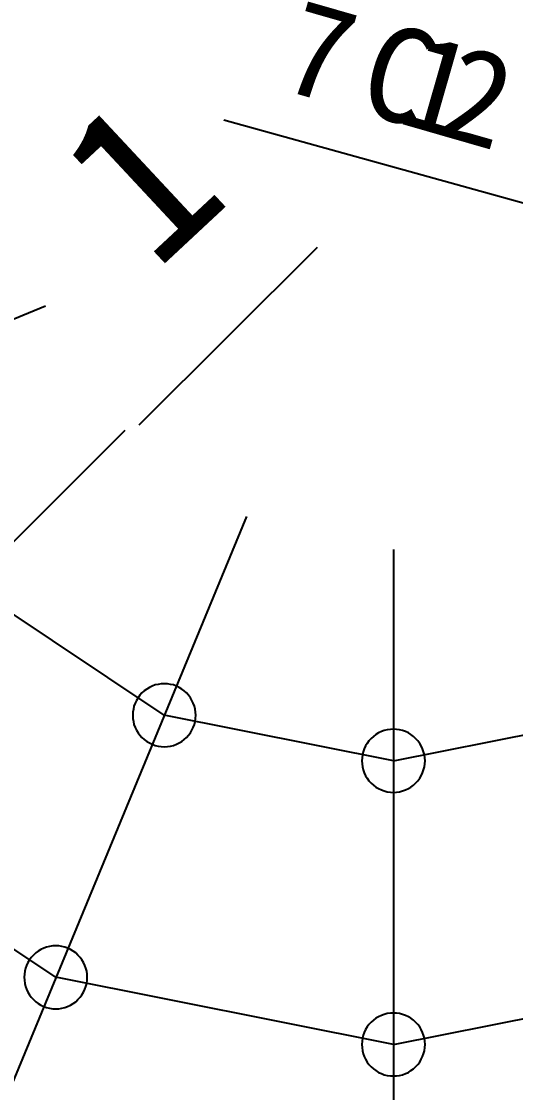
# Model space of a CAD drawing. Header units: metres. Extents: x 0 to 420, y 0 to 297.
# Drawn here: x 131.4 to 154.5, y 128.2 to 178.2 of the extents above; entities that cross this region are included whole.
import ezdxf

# ---------------------------------------------------------------- set-up
doc = ezdxf.new("R2010")
doc.units = ezdxf.units.M

msp = doc.modelspace()

# ---------------------------------------------------------------- linework, layer by layer
for p, q in [((140.91, 173.63), (240.91, 145.88)), ((136.95, 159.38), (145.28, 167.68)), ((132.57, 164.92), (51.56, 131.37)), ((132.57, 164.92), (51.56, 131.37)), ((136.28, 159.11), (74.38, 97.21)), ((136.28, 159.11), (74.38, 97.21)), ((141.97, 155.1), (108.54, 74.38)), ((141.97, 155.1), (108.54, 74.38)), ((141.97, 155.1), (108.54, 74.38)), ((141.97, 155.1), (108.54, 74.38)), ((148.83, 153.55), (148.83, 66.37)), ((148.83, 153.55), (148.83, 66.37)), ((138.12, 145.81), (129.05, 151.87)), ((138.12, 145.81), (129.05, 151.87)), ((148.83, 143.68), (138.12, 145.81)), ((148.83, 143.68), (138.12, 145.81)), ((148.83, 143.68), (159.54, 145.81)), ((133.05, 133.56), (119.67, 142.5)), ((133.05, 133.56), (119.67, 142.5)), ((148.83, 130.42), (133.05, 133.56)), ((148.83, 130.42), (133.05, 133.56)), ((148.83, 130.42), (164.61, 133.56))]:
    msp.add_line(p, q)
for points in [[(139.6, 145.81), (139.59, 145.95), (139.57, 146.09), (139.53, 146.23), (139.48, 146.37), (139.42, 146.5), (139.35, 146.62), (139.26, 146.74), (139.16, 146.85), (139.06, 146.95), (138.94, 147.03), (138.82, 147.11), (138.69, 147.17), (138.55, 147.22), (138.41, 147.25), (138.27, 147.27), (138.12, 147.28), (137.98, 147.27), (137.84, 147.25), (137.7, 147.22), (137.56, 147.17), (137.43, 147.11), (137.31, 147.03), (137.19, 146.95), (137.08, 146.85), (136.99, 146.74), (136.9, 146.62), (136.82, 146.5), (136.76, 146.37), (136.71, 146.23), (136.68, 146.09), (136.66, 145.95), (136.65, 145.81), (136.66, 145.66), (136.68, 145.52), (136.71, 145.38), (136.76, 145.24), (136.82, 145.11), (136.9, 144.99), (136.99, 144.87), (137.08, 144.77), (137.19, 144.67), (137.31, 144.58), (137.43, 144.51), (137.56, 144.45), (137.7, 144.4), (137.84, 144.36), (137.98, 144.34), (138.12, 144.33), (138.27, 144.34), (138.41, 144.36), (138.55, 144.4), (138.69, 144.45), (138.82, 144.51), (138.94, 144.58), (139.06, 144.67), (139.16, 144.77), (139.26, 144.87), (139.35, 144.99), (139.42, 145.11), (139.48, 145.24), (139.53, 145.38), (139.57, 145.52), (139.59, 145.66), (139.6, 145.81)], [(139.6, 145.81), (139.59, 145.95), (139.57, 146.09), (139.53, 146.23), (139.48, 146.37), (139.42, 146.5), (139.35, 146.62), (139.26, 146.74), (139.16, 146.85), (139.06, 146.95), (138.94, 147.03), (138.82, 147.11), (138.69, 147.17), (138.55, 147.22), (138.41, 147.25), (138.27, 147.27), (138.12, 147.28), (137.98, 147.27), (137.84, 147.25), (137.7, 147.22), (137.56, 147.17), (137.43, 147.11), (137.31, 147.03), (137.19, 146.95), (137.08, 146.85), (136.99, 146.74), (136.9, 146.62), (136.82, 146.5), (136.76, 146.37), (136.71, 146.23), (136.68, 146.09), (136.66, 145.95), (136.65, 145.81), (136.66, 145.66), (136.68, 145.52), (136.71, 145.38), (136.76, 145.24), (136.82, 145.11), (136.9, 144.99), (136.99, 144.87), (137.08, 144.77), (137.19, 144.67), (137.31, 144.58), (137.43, 144.51), (137.56, 144.45), (137.7, 144.4), (137.84, 144.36), (137.98, 144.34), (138.12, 144.33), (138.27, 144.34), (138.41, 144.36), (138.55, 144.4), (138.69, 144.45), (138.82, 144.51), (138.94, 144.58), (139.06, 144.67), (139.16, 144.77), (139.26, 144.87), (139.35, 144.99), (139.42, 145.11), (139.48, 145.24), (139.53, 145.38), (139.57, 145.52), (139.59, 145.66), (139.6, 145.81)], [(139.6, 145.81), (139.59, 145.95), (139.57, 146.09), (139.53, 146.23), (139.48, 146.37), (139.42, 146.5), (139.35, 146.62), (139.26, 146.74), (139.16, 146.85), (139.06, 146.95), (138.94, 147.03), (138.82, 147.11), (138.69, 147.17), (138.55, 147.22), (138.41, 147.25), (138.27, 147.27), (138.12, 147.28), (137.98, 147.27), (137.84, 147.25), (137.7, 147.22), (137.56, 147.17), (137.43, 147.11), (137.31, 147.03), (137.19, 146.95), (137.08, 146.85), (136.99, 146.74), (136.9, 146.62), (136.82, 146.5), (136.76, 146.37), (136.71, 146.23), (136.68, 146.09), (136.66, 145.95), (136.65, 145.81), (136.66, 145.66), (136.68, 145.52), (136.71, 145.38), (136.76, 145.24), (136.82, 145.11), (136.9, 144.99), (136.99, 144.87), (137.08, 144.77), (137.19, 144.67), (137.31, 144.58), (137.43, 144.51), (137.56, 144.45), (137.7, 144.4), (137.84, 144.36), (137.98, 144.34), (138.12, 144.33), (138.27, 144.34), (138.41, 144.36), (138.55, 144.4), (138.69, 144.45), (138.82, 144.51), (138.94, 144.58), (139.06, 144.67), (139.16, 144.77), (139.26, 144.87), (139.35, 144.99), (139.42, 145.11), (139.48, 145.24), (139.53, 145.38), (139.57, 145.52), (139.59, 145.66), (139.6, 145.81)], [(139.6, 145.81), (139.59, 145.95), (139.57, 146.09), (139.53, 146.23), (139.48, 146.37), (139.42, 146.5), (139.35, 146.62), (139.26, 146.74), (139.16, 146.85), (139.06, 146.95), (138.94, 147.03), (138.82, 147.11), (138.69, 147.17), (138.55, 147.22), (138.41, 147.25), (138.27, 147.27), (138.12, 147.28), (137.98, 147.27), (137.84, 147.25), (137.7, 147.22), (137.56, 147.17), (137.43, 147.11), (137.31, 147.03), (137.19, 146.95), (137.08, 146.85), (136.99, 146.74), (136.9, 146.62), (136.82, 146.5), (136.76, 146.37), (136.71, 146.23), (136.68, 146.09), (136.66, 145.95), (136.65, 145.81), (136.66, 145.66), (136.68, 145.52), (136.71, 145.38), (136.76, 145.24), (136.82, 145.11), (136.9, 144.99), (136.99, 144.87), (137.08, 144.77), (137.19, 144.67), (137.31, 144.58), (137.43, 144.51), (137.56, 144.45), (137.7, 144.4), (137.84, 144.36), (137.98, 144.34), (138.12, 144.33), (138.27, 144.34), (138.41, 144.36), (138.55, 144.4), (138.69, 144.45), (138.82, 144.51), (138.94, 144.58), (139.06, 144.67), (139.16, 144.77), (139.26, 144.87), (139.35, 144.99), (139.42, 145.11), (139.48, 145.24), (139.53, 145.38), (139.57, 145.52), (139.59, 145.66), (139.6, 145.81)], [(150.31, 143.68), (150.3, 143.82), (150.28, 143.96), (150.24, 144.1), (150.19, 144.24), (150.13, 144.37), (150.06, 144.49), (149.97, 144.61), (149.87, 144.72), (149.77, 144.81), (149.65, 144.9), (149.53, 144.98), (149.4, 145.04), (149.26, 145.09), (149.12, 145.12), (148.98, 145.14), (148.83, 145.15), (148.69, 145.14), (148.54, 145.12), (148.4, 145.09), (148.27, 145.04), (148.14, 144.98), (148.01, 144.9), (147.9, 144.81), (147.79, 144.72), (147.69, 144.61), (147.61, 144.49), (147.53, 144.37), (147.47, 144.24), (147.42, 144.1), (147.39, 143.96), (147.37, 143.82), (147.36, 143.68), (147.37, 143.53), (147.39, 143.39), (147.42, 143.25), (147.47, 143.11), (147.53, 142.98), (147.61, 142.86), (147.69, 142.74), (147.79, 142.64), (147.9, 142.54), (148.01, 142.45), (148.14, 142.38), (148.27, 142.32), (148.4, 142.27), (148.54, 142.23), (148.69, 142.21), (148.83, 142.2), (148.98, 142.21), (149.12, 142.23), (149.26, 142.27), (149.4, 142.32), (149.53, 142.38), (149.65, 142.45), (149.77, 142.54), (149.87, 142.64), (149.97, 142.74), (150.06, 142.86), (150.13, 142.98), (150.19, 143.11), (150.24, 143.25), (150.28, 143.39), (150.3, 143.53), (150.31, 143.68)], [(150.31, 143.68), (150.3, 143.82), (150.28, 143.96), (150.24, 144.1), (150.19, 144.24), (150.13, 144.37), (150.06, 144.49), (149.97, 144.61), (149.87, 144.72), (149.77, 144.81), (149.65, 144.9), (149.53, 144.98), (149.4, 145.04), (149.26, 145.09), (149.12, 145.12), (148.98, 145.14), (148.83, 145.15), (148.69, 145.14), (148.54, 145.12), (148.4, 145.09), (148.27, 145.04), (148.14, 144.98), (148.01, 144.9), (147.9, 144.81), (147.79, 144.72), (147.69, 144.61), (147.61, 144.49), (147.53, 144.37), (147.47, 144.24), (147.42, 144.1), (147.39, 143.96), (147.37, 143.82), (147.36, 143.68), (147.37, 143.53), (147.39, 143.39), (147.42, 143.25), (147.47, 143.11), (147.53, 142.98), (147.61, 142.86), (147.69, 142.74), (147.79, 142.64), (147.9, 142.54), (148.01, 142.45), (148.14, 142.38), (148.27, 142.32), (148.4, 142.27), (148.54, 142.23), (148.69, 142.21), (148.83, 142.2), (148.98, 142.21), (149.12, 142.23), (149.26, 142.27), (149.4, 142.32), (149.53, 142.38), (149.65, 142.45), (149.77, 142.54), (149.87, 142.64), (149.97, 142.74), (150.06, 142.86), (150.13, 142.98), (150.19, 143.11), (150.24, 143.25), (150.28, 143.39), (150.3, 143.53), (150.31, 143.68)], [(134.52, 133.56), (134.52, 133.7), (134.5, 133.85), (134.46, 133.99), (134.41, 134.12), (134.35, 134.25), (134.28, 134.38), (134.19, 134.49), (134.09, 134.6), (133.99, 134.7), (133.87, 134.78), (133.75, 134.86), (133.61, 134.92), (133.48, 134.97), (133.34, 135), (133.2, 135.03), (133.05, 135.03), (132.91, 135.03), (132.76, 135), (132.62, 134.97), (132.49, 134.92), (132.36, 134.86), (132.23, 134.78), (132.12, 134.7), (132.01, 134.6), (131.91, 134.49), (131.83, 134.38), (131.75, 134.25), (131.69, 134.12), (131.64, 133.99), (131.61, 133.85), (131.59, 133.7), (131.58, 133.56), (131.59, 133.42), (131.61, 133.27), (131.64, 133.13), (131.69, 133), (131.75, 132.87), (131.83, 132.74), (131.91, 132.63), (132.01, 132.52), (132.12, 132.42), (132.23, 132.34), (132.36, 132.26), (132.49, 132.2), (132.62, 132.15), (132.76, 132.12), (132.91, 132.09), (133.05, 132.09), (133.2, 132.09), (133.34, 132.12), (133.48, 132.15), (133.61, 132.2), (133.75, 132.26), (133.87, 132.34), (133.99, 132.42), (134.09, 132.52), (134.19, 132.63), (134.28, 132.74), (134.35, 132.87), (134.41, 133), (134.46, 133.13), (134.5, 133.27), (134.52, 133.42), (134.52, 133.56)], [(134.52, 133.56), (134.52, 133.7), (134.5, 133.85), (134.46, 133.99), (134.41, 134.12), (134.35, 134.25), (134.28, 134.38), (134.19, 134.49), (134.09, 134.6), (133.99, 134.7), (133.87, 134.78), (133.75, 134.86), (133.61, 134.92), (133.48, 134.97), (133.34, 135), (133.2, 135.03), (133.05, 135.03), (132.91, 135.03), (132.76, 135), (132.62, 134.97), (132.49, 134.92), (132.36, 134.86), (132.23, 134.78), (132.12, 134.7), (132.01, 134.6), (131.91, 134.49), (131.83, 134.38), (131.75, 134.25), (131.69, 134.12), (131.64, 133.99), (131.61, 133.85), (131.59, 133.7), (131.58, 133.56), (131.59, 133.42), (131.61, 133.27), (131.64, 133.13), (131.69, 133), (131.75, 132.87), (131.83, 132.74), (131.91, 132.63), (132.01, 132.52), (132.12, 132.42), (132.23, 132.34), (132.36, 132.26), (132.49, 132.2), (132.62, 132.15), (132.76, 132.12), (132.91, 132.09), (133.05, 132.09), (133.2, 132.09), (133.34, 132.12), (133.48, 132.15), (133.61, 132.2), (133.75, 132.26), (133.87, 132.34), (133.99, 132.42), (134.09, 132.52), (134.19, 132.63), (134.28, 132.74), (134.35, 132.87), (134.41, 133), (134.46, 133.13), (134.5, 133.27), (134.52, 133.42), (134.52, 133.56)], [(134.52, 133.56), (134.52, 133.7), (134.5, 133.85), (134.46, 133.99), (134.41, 134.12), (134.35, 134.25), (134.28, 134.38), (134.19, 134.49), (134.09, 134.6), (133.99, 134.7), (133.87, 134.78), (133.75, 134.86), (133.61, 134.92), (133.48, 134.97), (133.34, 135), (133.2, 135.03), (133.05, 135.03), (132.91, 135.03), (132.76, 135), (132.62, 134.97), (132.49, 134.92), (132.36, 134.86), (132.23, 134.78), (132.12, 134.7), (132.01, 134.6), (131.91, 134.49), (131.83, 134.38), (131.75, 134.25), (131.69, 134.12), (131.64, 133.99), (131.61, 133.85), (131.59, 133.7), (131.58, 133.56), (131.59, 133.42), (131.61, 133.27), (131.64, 133.13), (131.69, 133), (131.75, 132.87), (131.83, 132.74), (131.91, 132.63), (132.01, 132.52), (132.12, 132.42), (132.23, 132.34), (132.36, 132.26), (132.49, 132.2), (132.62, 132.15), (132.76, 132.12), (132.91, 132.09), (133.05, 132.09), (133.2, 132.09), (133.34, 132.12), (133.48, 132.15), (133.61, 132.2), (133.75, 132.26), (133.87, 132.34), (133.99, 132.42), (134.09, 132.52), (134.19, 132.63), (134.28, 132.74), (134.35, 132.87), (134.41, 133), (134.46, 133.13), (134.5, 133.27), (134.52, 133.42), (134.52, 133.56)], [(134.52, 133.56), (134.52, 133.7), (134.5, 133.85), (134.46, 133.99), (134.41, 134.12), (134.35, 134.25), (134.28, 134.38), (134.19, 134.49), (134.09, 134.6), (133.99, 134.7), (133.87, 134.78), (133.75, 134.86), (133.61, 134.92), (133.48, 134.97), (133.34, 135), (133.2, 135.03), (133.05, 135.03), (132.91, 135.03), (132.76, 135), (132.62, 134.97), (132.49, 134.92), (132.36, 134.86), (132.23, 134.78), (132.12, 134.7), (132.01, 134.6), (131.91, 134.49), (131.83, 134.38), (131.75, 134.25), (131.69, 134.12), (131.64, 133.99), (131.61, 133.85), (131.59, 133.7), (131.58, 133.56), (131.59, 133.42), (131.61, 133.27), (131.64, 133.13), (131.69, 133), (131.75, 132.87), (131.83, 132.74), (131.91, 132.63), (132.01, 132.52), (132.12, 132.42), (132.23, 132.34), (132.36, 132.26), (132.49, 132.2), (132.62, 132.15), (132.76, 132.12), (132.91, 132.09), (133.05, 132.09), (133.2, 132.09), (133.34, 132.12), (133.48, 132.15), (133.61, 132.2), (133.75, 132.26), (133.87, 132.34), (133.99, 132.42), (134.09, 132.52), (134.19, 132.63), (134.28, 132.74), (134.35, 132.87), (134.41, 133), (134.46, 133.13), (134.5, 133.27), (134.52, 133.42), (134.52, 133.56)], [(134.52, 133.56), (134.52, 133.7), (134.5, 133.85), (134.46, 133.99), (134.41, 134.12), (134.35, 134.25), (134.28, 134.38), (134.19, 134.49), (134.09, 134.6), (133.99, 134.7), (133.87, 134.78), (133.75, 134.86), (133.61, 134.92), (133.48, 134.97), (133.34, 135), (133.2, 135.03), (133.05, 135.03), (132.91, 135.03), (132.76, 135), (132.62, 134.97), (132.49, 134.92), (132.36, 134.86), (132.23, 134.78), (132.12, 134.7), (132.01, 134.6), (131.91, 134.49), (131.83, 134.38), (131.75, 134.25), (131.69, 134.12), (131.64, 133.99), (131.61, 133.85), (131.59, 133.7), (131.58, 133.56), (131.59, 133.42), (131.61, 133.27), (131.64, 133.13), (131.69, 133), (131.75, 132.87), (131.83, 132.74), (131.91, 132.63), (132.01, 132.52), (132.12, 132.42), (132.23, 132.34), (132.36, 132.26), (132.49, 132.2), (132.62, 132.15), (132.76, 132.12), (132.91, 132.09), (133.05, 132.09), (133.2, 132.09), (133.34, 132.12), (133.48, 132.15), (133.61, 132.2), (133.75, 132.26), (133.87, 132.34), (133.99, 132.42), (134.09, 132.52), (134.19, 132.63), (134.28, 132.74), (134.35, 132.87), (134.41, 133), (134.46, 133.13), (134.5, 133.27), (134.52, 133.42), (134.52, 133.56)], [(134.52, 133.56), (134.52, 133.7), (134.5, 133.85), (134.46, 133.99), (134.41, 134.12), (134.35, 134.25), (134.28, 134.38), (134.19, 134.49), (134.09, 134.6), (133.99, 134.7), (133.87, 134.78), (133.75, 134.86), (133.61, 134.92), (133.48, 134.97), (133.34, 135), (133.2, 135.03), (133.05, 135.03), (132.91, 135.03), (132.76, 135), (132.62, 134.97), (132.49, 134.92), (132.36, 134.86), (132.23, 134.78), (132.12, 134.7), (132.01, 134.6), (131.91, 134.49), (131.83, 134.38), (131.75, 134.25), (131.69, 134.12), (131.64, 133.99), (131.61, 133.85), (131.59, 133.7), (131.58, 133.56), (131.59, 133.42), (131.61, 133.27), (131.64, 133.13), (131.69, 133), (131.75, 132.87), (131.83, 132.74), (131.91, 132.63), (132.01, 132.52), (132.12, 132.42), (132.23, 132.34), (132.36, 132.26), (132.49, 132.2), (132.62, 132.15), (132.76, 132.12), (132.91, 132.09), (133.05, 132.09), (133.2, 132.09), (133.34, 132.12), (133.48, 132.15), (133.61, 132.2), (133.75, 132.26), (133.87, 132.34), (133.99, 132.42), (134.09, 132.52), (134.19, 132.63), (134.28, 132.74), (134.35, 132.87), (134.41, 133), (134.46, 133.13), (134.5, 133.27), (134.52, 133.42), (134.52, 133.56)], [(134.52, 133.56), (134.52, 133.7), (134.5, 133.85), (134.46, 133.99), (134.41, 134.12), (134.35, 134.25), (134.28, 134.38), (134.19, 134.49), (134.09, 134.6), (133.99, 134.7), (133.87, 134.78), (133.75, 134.86), (133.61, 134.92), (133.48, 134.97), (133.34, 135), (133.2, 135.03), (133.05, 135.03), (132.91, 135.03), (132.76, 135), (132.62, 134.97), (132.49, 134.92), (132.36, 134.86), (132.23, 134.78), (132.12, 134.7), (132.01, 134.6), (131.91, 134.49), (131.83, 134.38), (131.75, 134.25), (131.69, 134.12), (131.64, 133.99), (131.61, 133.85), (131.59, 133.7), (131.58, 133.56), (131.59, 133.42), (131.61, 133.27), (131.64, 133.13), (131.69, 133), (131.75, 132.87), (131.83, 132.74), (131.91, 132.63), (132.01, 132.52), (132.12, 132.42), (132.23, 132.34), (132.36, 132.26), (132.49, 132.2), (132.62, 132.15), (132.76, 132.12), (132.91, 132.09), (133.05, 132.09), (133.2, 132.09), (133.34, 132.12), (133.48, 132.15), (133.61, 132.2), (133.75, 132.26), (133.87, 132.34), (133.99, 132.42), (134.09, 132.52), (134.19, 132.63), (134.28, 132.74), (134.35, 132.87), (134.41, 133), (134.46, 133.13), (134.5, 133.27), (134.52, 133.42), (134.52, 133.56)], [(134.52, 133.56), (134.52, 133.7), (134.5, 133.85), (134.46, 133.99), (134.41, 134.12), (134.35, 134.25), (134.28, 134.38), (134.19, 134.49), (134.09, 134.6), (133.99, 134.7), (133.87, 134.78), (133.75, 134.86), (133.61, 134.92), (133.48, 134.97), (133.34, 135), (133.2, 135.03), (133.05, 135.03), (132.91, 135.03), (132.76, 135), (132.62, 134.97), (132.49, 134.92), (132.36, 134.86), (132.23, 134.78), (132.12, 134.7), (132.01, 134.6), (131.91, 134.49), (131.83, 134.38), (131.75, 134.25), (131.69, 134.12), (131.64, 133.99), (131.61, 133.85), (131.59, 133.7), (131.58, 133.56), (131.59, 133.42), (131.61, 133.27), (131.64, 133.13), (131.69, 133), (131.75, 132.87), (131.83, 132.74), (131.91, 132.63), (132.01, 132.52), (132.12, 132.42), (132.23, 132.34), (132.36, 132.26), (132.49, 132.2), (132.62, 132.15), (132.76, 132.12), (132.91, 132.09), (133.05, 132.09), (133.2, 132.09), (133.34, 132.12), (133.48, 132.15), (133.61, 132.2), (133.75, 132.26), (133.87, 132.34), (133.99, 132.42), (134.09, 132.52), (134.19, 132.63), (134.28, 132.74), (134.35, 132.87), (134.41, 133), (134.46, 133.13), (134.5, 133.27), (134.52, 133.42), (134.52, 133.56)], [(134.52, 133.56), (134.52, 133.7), (134.5, 133.85), (134.46, 133.99), (134.41, 134.12), (134.35, 134.25), (134.28, 134.38), (134.19, 134.49), (134.09, 134.6), (133.99, 134.7), (133.87, 134.78), (133.75, 134.86), (133.61, 134.92), (133.48, 134.97), (133.34, 135), (133.2, 135.03), (133.05, 135.03), (132.91, 135.03), (132.76, 135), (132.62, 134.97), (132.49, 134.92), (132.36, 134.86), (132.23, 134.78), (132.12, 134.7), (132.01, 134.6), (131.91, 134.49), (131.83, 134.38), (131.75, 134.25), (131.69, 134.12), (131.64, 133.99), (131.61, 133.85), (131.59, 133.7), (131.58, 133.56), (131.59, 133.42), (131.61, 133.27), (131.64, 133.13), (131.69, 133), (131.75, 132.87), (131.83, 132.74), (131.91, 132.63), (132.01, 132.52), (132.12, 132.42), (132.23, 132.34), (132.36, 132.26), (132.49, 132.2), (132.62, 132.15), (132.76, 132.12), (132.91, 132.09), (133.05, 132.09), (133.2, 132.09), (133.34, 132.12), (133.48, 132.15), (133.61, 132.2), (133.75, 132.26), (133.87, 132.34), (133.99, 132.42), (134.09, 132.52), (134.19, 132.63), (134.28, 132.74), (134.35, 132.87), (134.41, 133), (134.46, 133.13), (134.5, 133.27), (134.52, 133.42), (134.52, 133.56)], [(134.52, 133.56), (134.52, 133.7), (134.5, 133.85), (134.46, 133.99), (134.41, 134.12), (134.35, 134.25), (134.28, 134.38), (134.19, 134.49), (134.09, 134.6), (133.99, 134.7), (133.87, 134.78), (133.75, 134.86), (133.61, 134.92), (133.48, 134.97), (133.34, 135), (133.2, 135.03), (133.05, 135.03), (132.91, 135.03), (132.76, 135), (132.62, 134.97), (132.49, 134.92), (132.36, 134.86), (132.23, 134.78), (132.12, 134.7), (132.01, 134.6), (131.91, 134.49), (131.83, 134.38), (131.75, 134.25), (131.69, 134.12), (131.64, 133.99), (131.61, 133.85), (131.59, 133.7), (131.58, 133.56), (131.59, 133.42), (131.61, 133.27), (131.64, 133.13), (131.69, 133), (131.75, 132.87), (131.83, 132.74), (131.91, 132.63), (132.01, 132.52), (132.12, 132.42), (132.23, 132.34), (132.36, 132.26), (132.49, 132.2), (132.62, 132.15), (132.76, 132.12), (132.91, 132.09), (133.05, 132.09), (133.2, 132.09), (133.34, 132.12), (133.48, 132.15), (133.61, 132.2), (133.75, 132.26), (133.87, 132.34), (133.99, 132.42), (134.09, 132.52), (134.19, 132.63), (134.28, 132.74), (134.35, 132.87), (134.41, 133), (134.46, 133.13), (134.5, 133.27), (134.52, 133.42), (134.52, 133.56)], [(134.52, 133.56), (134.52, 133.7), (134.5, 133.85), (134.46, 133.99), (134.41, 134.12), (134.35, 134.25), (134.28, 134.38), (134.19, 134.49), (134.09, 134.6), (133.99, 134.7), (133.87, 134.78), (133.75, 134.86), (133.61, 134.92), (133.48, 134.97), (133.34, 135), (133.2, 135.03), (133.05, 135.03), (132.91, 135.03), (132.76, 135), (132.62, 134.97), (132.49, 134.92), (132.36, 134.86), (132.23, 134.78), (132.12, 134.7), (132.01, 134.6), (131.91, 134.49), (131.83, 134.38), (131.75, 134.25), (131.69, 134.12), (131.64, 133.99), (131.61, 133.85), (131.59, 133.7), (131.58, 133.56), (131.59, 133.42), (131.61, 133.27), (131.64, 133.13), (131.69, 133), (131.75, 132.87), (131.83, 132.74), (131.91, 132.63), (132.01, 132.52), (132.12, 132.42), (132.23, 132.34), (132.36, 132.26), (132.49, 132.2), (132.62, 132.15), (132.76, 132.12), (132.91, 132.09), (133.05, 132.09), (133.2, 132.09), (133.34, 132.12), (133.48, 132.15), (133.61, 132.2), (133.75, 132.26), (133.87, 132.34), (133.99, 132.42), (134.09, 132.52), (134.19, 132.63), (134.28, 132.74), (134.35, 132.87), (134.41, 133), (134.46, 133.13), (134.5, 133.27), (134.52, 133.42), (134.52, 133.56)], [(134.52, 133.56), (134.52, 133.7), (134.5, 133.85), (134.46, 133.99), (134.41, 134.12), (134.35, 134.25), (134.28, 134.38), (134.19, 134.49), (134.09, 134.6), (133.99, 134.7), (133.87, 134.78), (133.75, 134.86), (133.61, 134.92), (133.48, 134.97), (133.34, 135), (133.2, 135.03), (133.05, 135.03), (132.91, 135.03), (132.76, 135), (132.62, 134.97), (132.49, 134.92), (132.36, 134.86), (132.23, 134.78), (132.12, 134.7), (132.01, 134.6), (131.91, 134.49), (131.83, 134.38), (131.75, 134.25), (131.69, 134.12), (131.64, 133.99), (131.61, 133.85), (131.59, 133.7), (131.58, 133.56), (131.59, 133.42), (131.61, 133.27), (131.64, 133.13), (131.69, 133), (131.75, 132.87), (131.83, 132.74), (131.91, 132.63), (132.01, 132.52), (132.12, 132.42), (132.23, 132.34), (132.36, 132.26), (132.49, 132.2), (132.62, 132.15), (132.76, 132.12), (132.91, 132.09), (133.05, 132.09), (133.2, 132.09), (133.34, 132.12), (133.48, 132.15), (133.61, 132.2), (133.75, 132.26), (133.87, 132.34), (133.99, 132.42), (134.09, 132.52), (134.19, 132.63), (134.28, 132.74), (134.35, 132.87), (134.41, 133), (134.46, 133.13), (134.5, 133.27), (134.52, 133.42), (134.52, 133.56)], [(150.31, 130.42), (150.3, 130.57), (150.28, 130.71), (150.24, 130.85), (150.19, 130.98), (150.13, 131.12), (150.06, 131.24), (149.97, 131.36), (149.87, 131.46), (149.77, 131.56), (149.65, 131.65), (149.53, 131.72), (149.4, 131.78), (149.26, 131.83), (149.12, 131.87), (148.98, 131.89), (148.83, 131.89), (148.69, 131.89), (148.54, 131.87), (148.4, 131.83), (148.27, 131.78), (148.14, 131.72), (148.01, 131.65), (147.9, 131.56), (147.79, 131.46), (147.69, 131.36), (147.61, 131.24), (147.53, 131.12), (147.47, 130.98), (147.42, 130.85), (147.39, 130.71), (147.37, 130.57), (147.36, 130.42), (147.37, 130.28), (147.39, 130.13), (147.42, 129.99), (147.47, 129.86), (147.53, 129.73), (147.61, 129.6), (147.69, 129.49), (147.79, 129.38), (147.9, 129.28), (148.01, 129.2), (148.14, 129.12), (148.27, 129.06), (148.4, 129.01), (148.54, 128.98), (148.69, 128.96), (148.83, 128.95), (148.98, 128.96), (149.12, 128.98), (149.26, 129.01), (149.4, 129.06), (149.53, 129.12), (149.65, 129.2), (149.77, 129.28), (149.87, 129.38), (149.97, 129.49), (150.06, 129.6), (150.13, 129.73), (150.19, 129.86), (150.24, 129.99), (150.28, 130.13), (150.3, 130.28), (150.31, 130.42)], [(150.31, 130.42), (150.3, 130.57), (150.28, 130.71), (150.24, 130.85), (150.19, 130.98), (150.13, 131.12), (150.06, 131.24), (149.97, 131.36), (149.87, 131.46), (149.77, 131.56), (149.65, 131.65), (149.53, 131.72), (149.4, 131.78), (149.26, 131.83), (149.12, 131.87), (148.98, 131.89), (148.83, 131.89), (148.69, 131.89), (148.54, 131.87), (148.4, 131.83), (148.27, 131.78), (148.14, 131.72), (148.01, 131.65), (147.9, 131.56), (147.79, 131.46), (147.69, 131.36), (147.61, 131.24), (147.53, 131.12), (147.47, 130.98), (147.42, 130.85), (147.39, 130.71), (147.37, 130.57), (147.36, 130.42), (147.37, 130.28), (147.39, 130.13), (147.42, 129.99), (147.47, 129.86), (147.53, 129.73), (147.61, 129.6), (147.69, 129.49), (147.79, 129.38), (147.9, 129.28), (148.01, 129.2), (148.14, 129.12), (148.27, 129.06), (148.4, 129.01), (148.54, 128.98), (148.69, 128.96), (148.83, 128.95), (148.98, 128.96), (149.12, 128.98), (149.26, 129.01), (149.4, 129.06), (149.53, 129.12), (149.65, 129.2), (149.77, 129.28), (149.87, 129.38), (149.97, 129.49), (150.06, 129.6), (150.13, 129.73), (150.19, 129.86), (150.24, 129.99), (150.28, 130.13), (150.3, 130.28), (150.31, 130.42)], [(150.31, 130.42), (150.3, 130.57), (150.28, 130.71), (150.24, 130.85), (150.19, 130.98), (150.13, 131.12), (150.06, 131.24), (149.97, 131.36), (149.87, 131.46), (149.77, 131.56), (149.65, 131.65), (149.53, 131.72), (149.4, 131.78), (149.26, 131.83), (149.12, 131.87), (148.98, 131.89), (148.83, 131.89), (148.69, 131.89), (148.54, 131.87), (148.4, 131.83), (148.27, 131.78), (148.14, 131.72), (148.01, 131.65), (147.9, 131.56), (147.79, 131.46), (147.69, 131.36), (147.61, 131.24), (147.53, 131.12), (147.47, 130.98), (147.42, 130.85), (147.39, 130.71), (147.37, 130.57), (147.36, 130.42), (147.37, 130.28), (147.39, 130.13), (147.42, 129.99), (147.47, 129.86), (147.53, 129.73), (147.61, 129.6), (147.69, 129.49), (147.79, 129.38), (147.9, 129.28), (148.01, 129.2), (148.14, 129.12), (148.27, 129.06), (148.4, 129.01), (148.54, 128.98), (148.69, 128.96), (148.83, 128.95), (148.98, 128.96), (149.12, 128.98), (149.26, 129.01), (149.4, 129.06), (149.53, 129.12), (149.65, 129.2), (149.77, 129.28), (149.87, 129.38), (149.97, 129.49), (150.06, 129.6), (150.13, 129.73), (150.19, 129.86), (150.24, 129.99), (150.28, 130.13), (150.3, 130.28), (150.31, 130.42)], [(150.31, 130.42), (150.3, 130.57), (150.28, 130.71), (150.24, 130.85), (150.19, 130.98), (150.13, 131.12), (150.06, 131.24), (149.97, 131.36), (149.87, 131.46), (149.77, 131.56), (149.65, 131.65), (149.53, 131.72), (149.4, 131.78), (149.26, 131.83), (149.12, 131.87), (148.98, 131.89), (148.83, 131.89), (148.69, 131.89), (148.54, 131.87), (148.4, 131.83), (148.27, 131.78), (148.14, 131.72), (148.01, 131.65), (147.9, 131.56), (147.79, 131.46), (147.69, 131.36), (147.61, 131.24), (147.53, 131.12), (147.47, 130.98), (147.42, 130.85), (147.39, 130.71), (147.37, 130.57), (147.36, 130.42), (147.37, 130.28), (147.39, 130.13), (147.42, 129.99), (147.47, 129.86), (147.53, 129.73), (147.61, 129.6), (147.69, 129.49), (147.79, 129.38), (147.9, 129.28), (148.01, 129.2), (148.14, 129.12), (148.27, 129.06), (148.4, 129.01), (148.54, 128.98), (148.69, 128.96), (148.83, 128.95), (148.98, 128.96), (149.12, 128.98), (149.26, 129.01), (149.4, 129.06), (149.53, 129.12), (149.65, 129.2), (149.77, 129.28), (149.87, 129.38), (149.97, 129.49), (150.06, 129.6), (150.13, 129.73), (150.19, 129.86), (150.24, 129.99), (150.28, 130.13), (150.3, 130.28), (150.31, 130.42)], [(150.31, 130.42), (150.3, 130.57), (150.28, 130.71), (150.24, 130.85), (150.19, 130.98), (150.13, 131.12), (150.06, 131.24), (149.97, 131.36), (149.87, 131.46), (149.77, 131.56), (149.65, 131.65), (149.53, 131.72), (149.4, 131.78), (149.26, 131.83), (149.12, 131.87), (148.98, 131.89), (148.83, 131.89), (148.69, 131.89), (148.54, 131.87), (148.4, 131.83), (148.27, 131.78), (148.14, 131.72), (148.01, 131.65), (147.9, 131.56), (147.79, 131.46), (147.69, 131.36), (147.61, 131.24), (147.53, 131.12), (147.47, 130.98), (147.42, 130.85), (147.39, 130.71), (147.37, 130.57), (147.36, 130.42), (147.37, 130.28), (147.39, 130.13), (147.42, 129.99), (147.47, 129.86), (147.53, 129.73), (147.61, 129.6), (147.69, 129.49), (147.79, 129.38), (147.9, 129.28), (148.01, 129.2), (148.14, 129.12), (148.27, 129.06), (148.4, 129.01), (148.54, 128.98), (148.69, 128.96), (148.83, 128.95), (148.98, 128.96), (149.12, 128.98), (149.26, 129.01), (149.4, 129.06), (149.53, 129.12), (149.65, 129.2), (149.77, 129.28), (149.87, 129.38), (149.97, 129.49), (150.06, 129.6), (150.13, 129.73), (150.19, 129.86), (150.24, 129.99), (150.28, 130.13), (150.3, 130.28), (150.31, 130.42)], [(150.31, 130.42), (150.3, 130.57), (150.28, 130.71), (150.24, 130.85), (150.19, 130.98), (150.13, 131.12), (150.06, 131.24), (149.97, 131.36), (149.87, 131.46), (149.77, 131.56), (149.65, 131.65), (149.53, 131.72), (149.4, 131.78), (149.26, 131.83), (149.12, 131.87), (148.98, 131.89), (148.83, 131.89), (148.69, 131.89), (148.54, 131.87), (148.4, 131.83), (148.27, 131.78), (148.14, 131.72), (148.01, 131.65), (147.9, 131.56), (147.79, 131.46), (147.69, 131.36), (147.61, 131.24), (147.53, 131.12), (147.47, 130.98), (147.42, 130.85), (147.39, 130.71), (147.37, 130.57), (147.36, 130.42), (147.37, 130.28), (147.39, 130.13), (147.42, 129.99), (147.47, 129.86), (147.53, 129.73), (147.61, 129.6), (147.69, 129.49), (147.79, 129.38), (147.9, 129.28), (148.01, 129.2), (148.14, 129.12), (148.27, 129.06), (148.4, 129.01), (148.54, 128.98), (148.69, 128.96), (148.83, 128.95), (148.98, 128.96), (149.12, 128.98), (149.26, 129.01), (149.4, 129.06), (149.53, 129.12), (149.65, 129.2), (149.77, 129.28), (149.87, 129.38), (149.97, 129.49), (150.06, 129.6), (150.13, 129.73), (150.19, 129.86), (150.24, 129.99), (150.28, 130.13), (150.3, 130.28), (150.31, 130.42)]]:
    msp.add_lwpolyline(points)

# ---------------------------------------------------------------- texts
for s, height, rotation, p in [('7', 4.42, 344, (143.34, 175.12)), ('C', 4.42, 344, (147.03, 174.06)), ('1', 4.42, 344, (148.88, 173.53)), ('2', 4.42, 344, (150.72, 173)), ('1', 7.36, 43, (137.68, 166.48))]:
    msp.add_text(s, height=height, rotation=rotation).set_placement(p)

doc.saveas('drawing.dxf')
